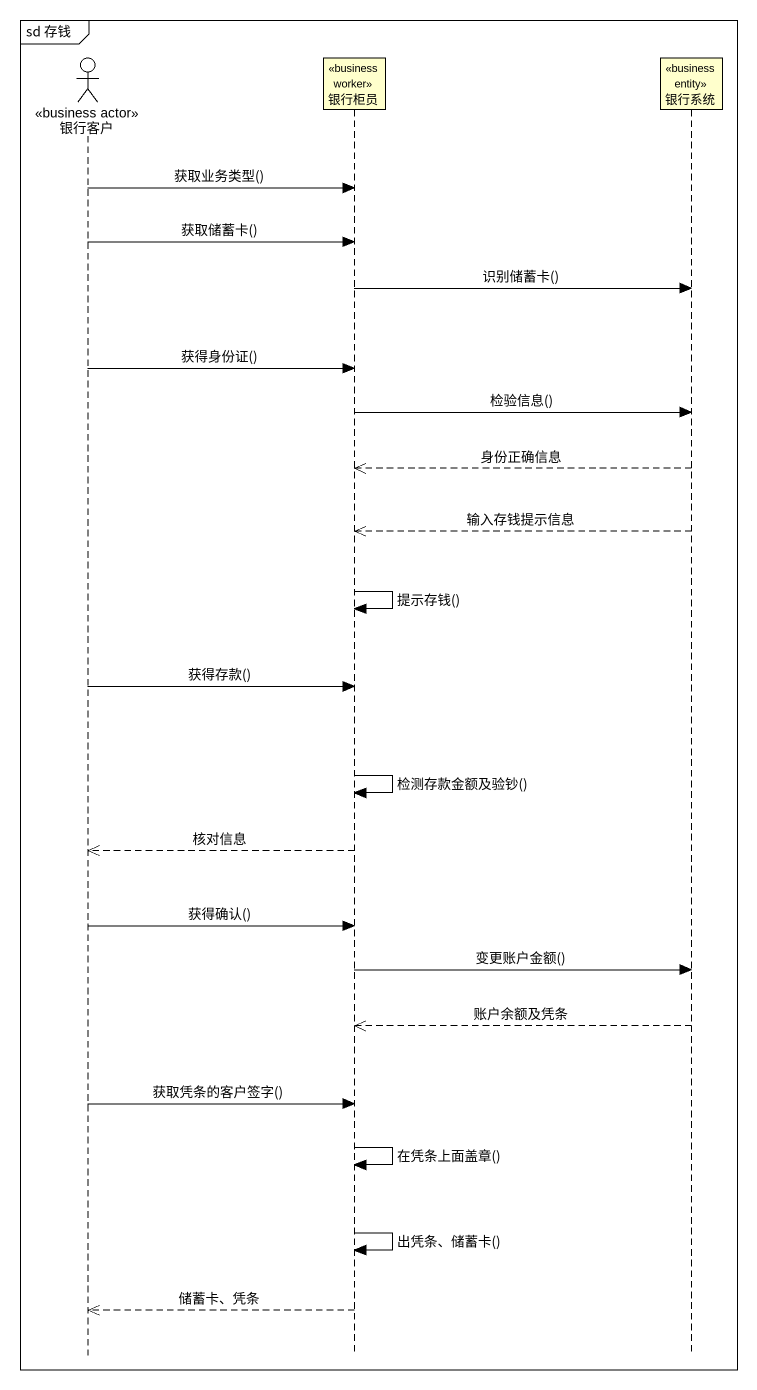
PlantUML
@startuml
mainframe sd 存钱
hide footbox
actor 银行客户 <<business actor>>
participant 银行柜员 <<business worker>>
participant 银行系统 <<business entity>>

银行客户 -> 银行柜员 : 获取业务类型()
银行客户 -> 银行柜员 : 获取储蓄卡()
银行柜员 -> 银行系统 : 识别储蓄卡()
银行客户 -> 银行柜员 : 获得身份证()
银行柜员 -> 银行系统 : 检验信息()
银行系统 -->> 银行柜员 : 身份正确信息
银行系统 -->> 银行柜员 : 输入存钱提示信息
银行柜员 -> 银行柜员 : 提示存钱()
银行客户 -> 银行柜员 : 获得存款()
银行柜员 -> 银行柜员 : 检测存款金额及验钞()
银行柜员 -->> 银行客户 : 核对信息
银行客户 -> 银行柜员 : 获得确认()
银行柜员 -> 银行系统 : 变更账户金额()
银行系统 -->> 银行柜员 : 账户余额及凭条
银行客户 -> 银行柜员 : 获取凭条的客户签字()
银行柜员 -> 银行柜员 : 在凭条上面盖章()
银行柜员 -> 银行柜员 : 出凭条、储蓄卡()
银行柜员 -->> 银行客户 : 储蓄卡、凭条
@enduml
